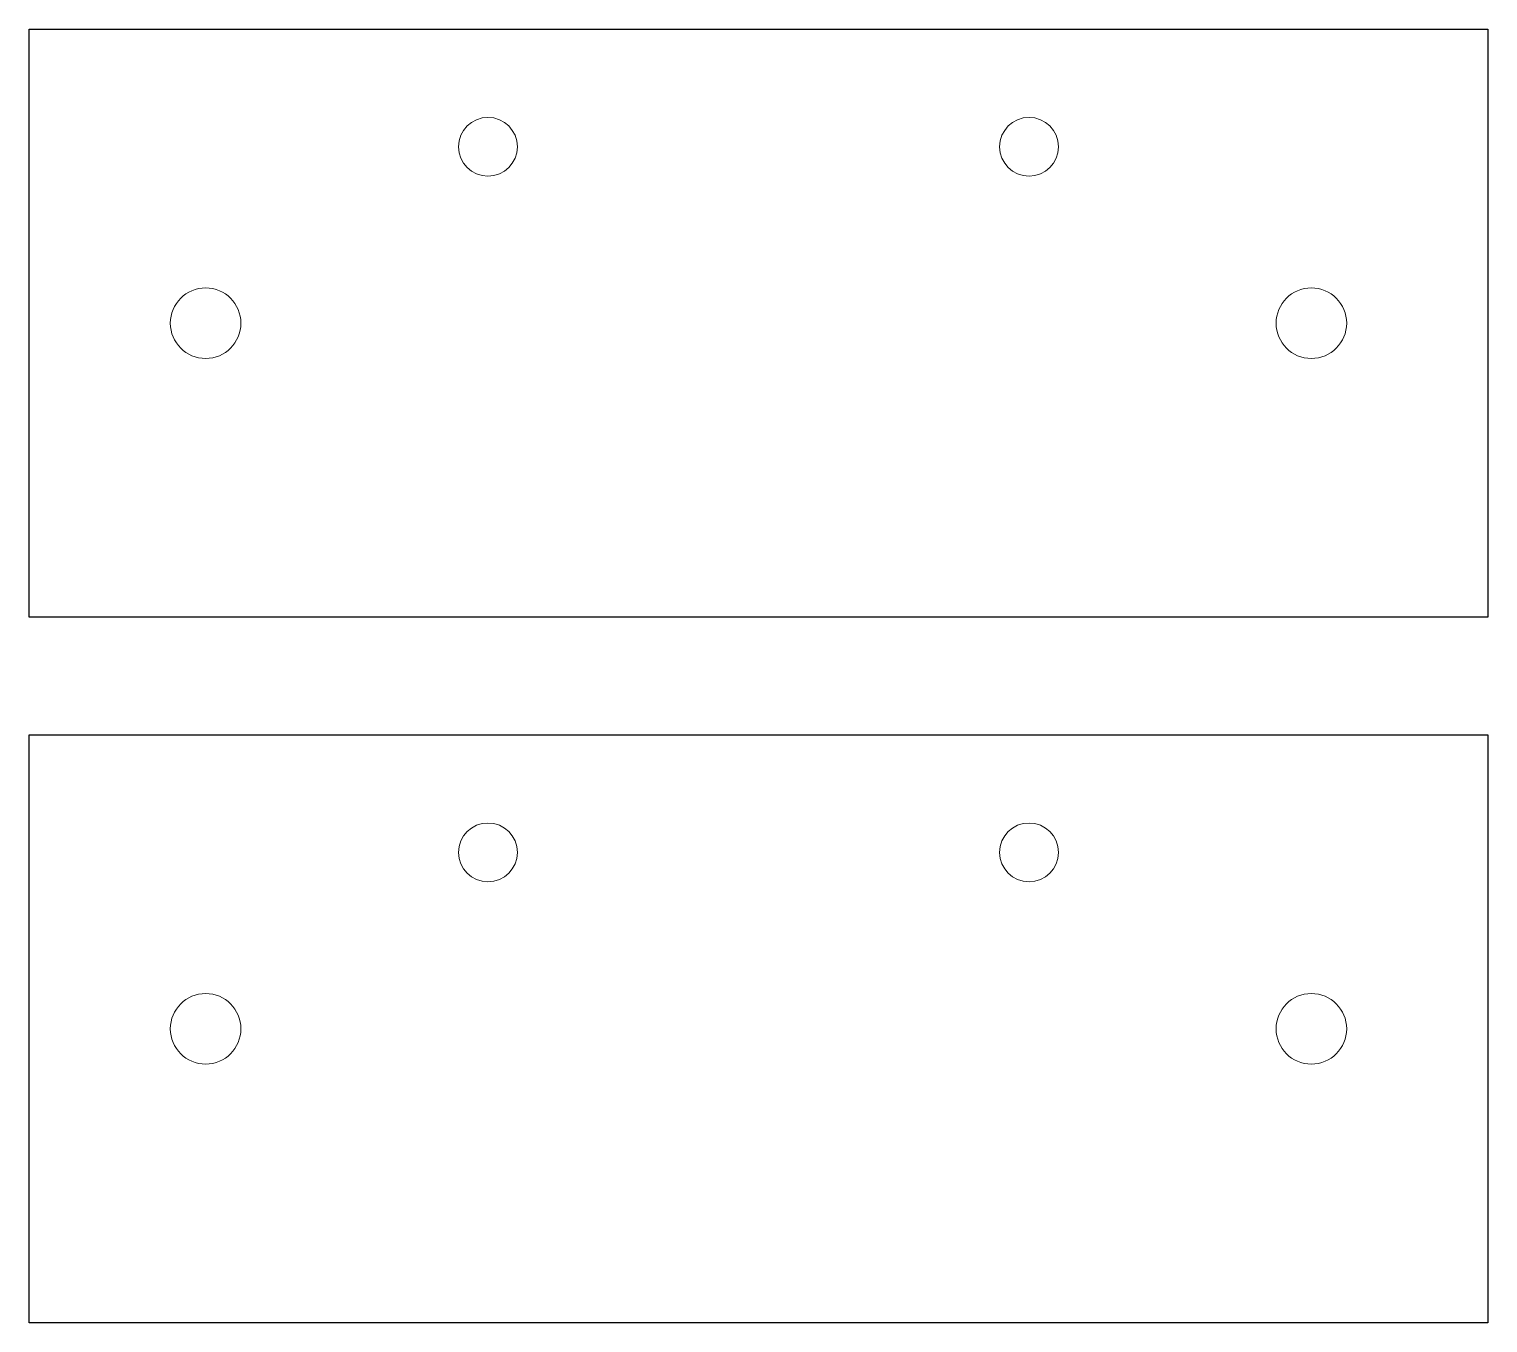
# Model space of a CAD drawing. Header units: millimetres. Extents: x 0 to 124, y 0 to 110.
import ezdxf

# ---------------------------------------------------------------- set-up
doc = ezdxf.new("R2010")
doc.units = ezdxf.units.MM
for name, color, linetype, lineweight, true_color in [('ALU_SUP_PAL', 18, 'Continuous', 0, 0x000000), ('detext', 7, 'Continuous', 25, 0xffffff), ('detext2', 7, 'Continuous', 25, 0xffffff)]:
    doc.layers.add(name, color=color, linetype=linetype, lineweight=lineweight, true_color=true_color)

msp = doc.modelspace()

# ---------------------------------------------------------------- linework, layer by layer
at = {"layer": 'ALU_SUP_PAL'}
for centre, radius in [((39, 100), 2.5), ((39, 100), 2.5), ((85, 100), 2.5), ((85, 100), 2.5), ((15, 85), 3), ((109, 85), 3), ((39, 40), 2.5), ((39, 40), 2.5), ((85, 40), 2.5), ((85, 40), 2.5), ((15, 25), 3), ((109, 25), 3)]:
    msp.add_circle(centre, radius, dxfattribs=at)
at = {"layer": 'detext'}
for p, q in [((0, 50), (124, 50)), ((0, 0), (0, 50)), ((124, 50), (124, 0)), ((124, 0), (0, 0))]:
    msp.add_line(p, q, dxfattribs=at)
at = {"layer": 'detext2'}
for p, q in [((0, 110), (124, 110)), ((0, 60), (0, 110)), ((124, 110), (124, 60)), ((124, 60), (0, 60))]:
    msp.add_line(p, q, dxfattribs=at)

doc.saveas('drawing.dxf')
